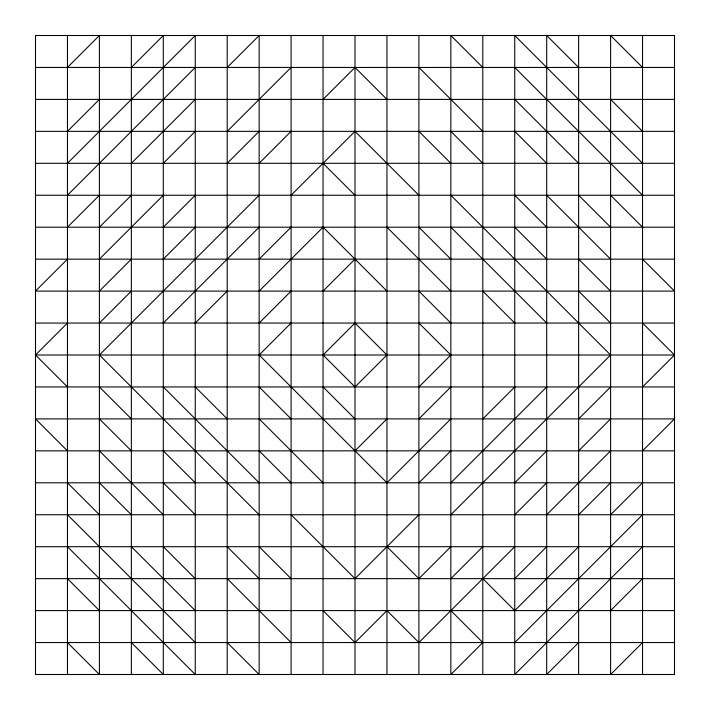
<?xml version="1.0" encoding="UTF-8"?>
<svg xmlns="http://www.w3.org/2000/svg" width="710" height="710" viewBox="0 0 710 710"><rect width="100%" height="100%" fill="white"/><g stroke="black" fill="none" stroke-linecap="round" stroke-linejoin="round"><path stroke-width="1.06" d="M67.45 67.45L99.4 35.5L99.4 674.5L67.45 642.55M67.45 131.35L99.4 99.4M131.35 67.45L163.3 35.5L163.3 674.5L131.35 642.55M67.45 163.3L195.25 35.5L195.25 674.5L67.45 546.7M67.45 195.25L195.25 67.45M67.45 227.2L99.4 195.25M131.35 163.3L195.25 99.4M227.2 67.45L259.15 35.5L259.15 674.5L227.2 642.55M67.45 259.15L35.5 291.1L674.5 291.1L642.55 259.15M99.4 227.2L131.35 195.25M163.3 163.3L195.25 131.35M99.4 259.15L163.3 195.25M227.2 131.35L291.1 67.45M67.45 386.95L35.5 355L67.45 323.05M99.4 291.1L131.35 259.15M163.3 227.2L195.25 195.25M227.2 163.3L259.15 131.35M99.4 323.05L131.35 291.1M163.3 259.15L195.25 227.2M259.15 163.3L291.1 131.35M323.05 99.4L355 67.45L386.95 99.4M259.15 195.25L99.4 355L259.15 514.75M163.3 323.05L259.15 227.2M291.1 195.25L355 131.35L418.9 195.25M195.25 323.05L227.2 291.1M259.15 259.15L291.1 227.2M259.15 291.1L323.05 227.2L386.95 291.1M259.15 323.05L291.1 291.1M291.1 323.05L259.15 355L386.95 482.8L450.85 418.9M323.05 291.1L355 259.15M355 450.85L386.95 418.9M418.9 386.95L450.85 355L418.9 323.05M418.9 418.9L450.85 386.95M418.9 482.8L450.85 450.85M482.8 418.9L514.75 386.95M418.9 514.75L355 578.65L291.1 514.75M450.85 482.8L546.7 386.95M450.85 514.75L610.6 355L450.85 195.25M450.85 546.7L418.9 578.65L386.95 546.7M514.75 482.8L546.7 450.85M578.65 418.9L610.6 386.95M450.85 578.65L482.8 546.7M514.75 514.75L546.7 482.8M578.65 450.85L610.6 418.9M642.55 386.95L674.5 355L642.55 323.05M514.75 546.7L418.9 642.55L386.95 610.6L355 642.55L323.05 610.6M546.7 514.75L610.6 450.85M514.75 578.65L546.7 546.7M578.65 514.75L610.6 482.8M642.55 450.85L674.5 418.9L35.5 418.9L67.45 450.85M578.65 546.7L514.75 610.6L482.8 578.65M610.6 514.75L642.55 482.8M514.75 642.55L642.55 514.75M642.55 546.7L514.75 674.5L514.75 35.5L642.55 163.3M578.65 642.55L546.7 674.5L546.7 35.5L578.65 67.45M610.6 610.6L642.55 578.65M642.55 642.55L610.6 674.5L610.6 35.5L642.55 67.45M35.5 67.45L674.5 67.45M35.5 99.4L674.5 99.4M35.5 131.35L674.5 131.35M35.5 163.3L674.5 163.3M35.5 195.25L674.5 195.25M35.5 227.2L674.5 227.2M35.5 259.15L674.5 259.15M35.5 323.05L674.5 323.05M35.5 355L674.5 355M35.5 386.95L674.5 386.95M35.5 450.85L674.5 450.85M35.5 482.8L674.5 482.8M35.5 514.75L674.5 514.75M35.5 546.7L674.5 546.7M35.5 578.65L674.5 578.65M35.5 610.6L674.5 610.6M35.5 642.55L674.5 642.55M610.6 99.4L642.55 131.35M514.75 67.45L642.55 195.25M482.8 67.45L450.85 35.5L450.85 674.5L482.8 642.55L450.85 610.6M514.75 99.4L578.65 163.3M610.6 195.25L642.55 227.2M514.75 131.35L546.7 163.3M578.65 195.25L610.6 227.2M418.9 67.45L482.8 131.35M546.7 195.25L610.6 259.15M450.85 131.35L482.8 163.3M514.75 195.25L546.7 227.2M578.65 259.15L610.6 291.1M418.9 131.35L450.85 163.3M514.75 227.2L546.7 259.15M578.65 291.1L610.6 323.05M450.85 227.2L546.7 323.05M418.9 227.2L450.85 259.15M482.8 291.1L514.75 323.05M323.05 163.3L355 195.25M386.95 227.2L450.85 291.1M418.9 291.1L450.85 323.05M323.05 386.95L355 418.9M259.15 386.95L291.1 418.9M259.15 418.9L323.05 482.8M195.25 386.95L227.2 418.9M259.15 450.85L291.1 482.8M163.3 386.95L259.15 482.8M99.4 386.95L131.35 418.9M163.3 450.85L195.25 482.8M259.15 546.7L291.1 578.65M99.4 418.9L131.35 450.85M163.3 482.8L195.25 514.75M227.2 546.7L259.15 578.65M99.4 450.85L163.3 514.75M227.2 578.65L291.1 642.55M99.4 482.8L131.35 514.75M163.3 546.7L195.25 578.65M67.45 482.8L99.4 514.75M131.35 546.7L195.25 610.6M67.45 514.75L195.25 642.55M67.45 578.65L99.4 610.6M642.55 35.5L642.55 674.5M578.65 35.5L578.65 674.5M482.8 35.5L482.8 674.5M418.9 35.5L418.9 674.5M386.95 35.5L386.95 674.5M355 35.5L355 674.5M323.05 35.5L323.05 674.5M291.1 35.5L291.1 674.5M227.2 35.5L227.2 674.5M131.35 35.5L131.35 674.5M67.45 35.5L67.45 674.5M355 323.05L323.05 355L355 386.95L386.95 355L355 323.05M674.5 35.5L35.5 35.5L35.5 674.5L674.5 674.5L674.5 35.5"/></g></svg>
